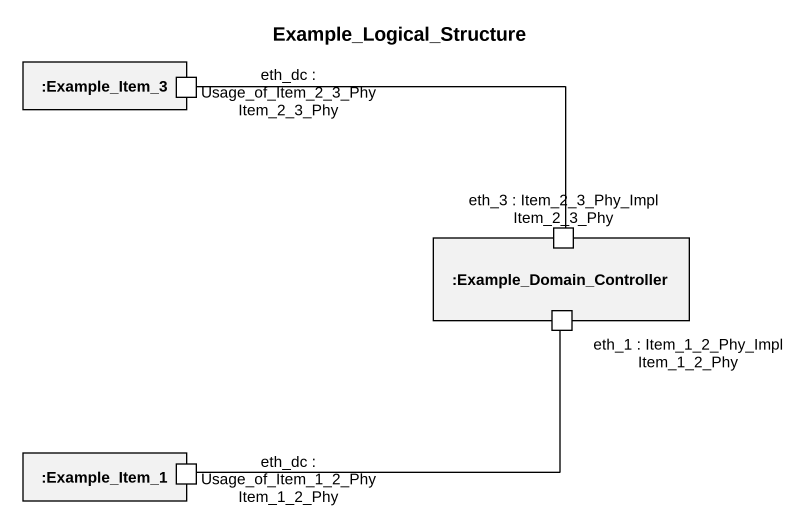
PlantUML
@startuml
title Example_Logical_Structure
rectangle ":Example_Item_3" as Example_Item_3 {
  port "eth_dc : Usage_of_Item_2_3_Phy Item_2_3_Phy" as eth_dc_Usage_of_Item_2_3
}
rectangle ":Example_Domain_Controller" as Example_Domain_Controller {
  port "eth_3 : Item_2_3_Phy_Impl Item_2_3_Phy" as eth_3_Item_2_3_Phy_Impl
  port "eth_1 : Item_1_2_Phy_Impl Item_1_2_Phy" as eth_1_Item_1_2_Phy_Impl
}
rectangle ":Example_Item_1" as Example_Item_1 {
  port "eth_dc : Usage_of_Item_1_2_Phy Item_1_2_Phy" as eth_dc_Usage_of_Item_1_2
}
eth_dc_Usage_of_Item_2_3 -right- eth_3_Item_2_3_Phy_Impl
eth_dc_Usage_of_Item_1_2 -right- eth_1_Item_1_2_Phy_Impl
@enduml
